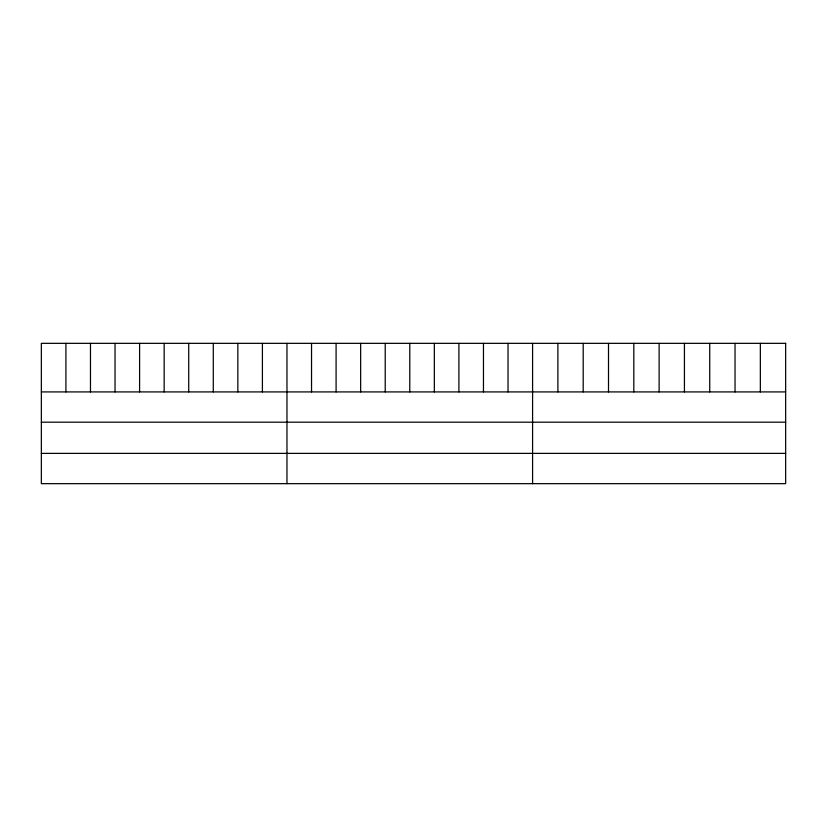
<?xml version="1.0" encoding="UTF-8"?>
<svg xmlns="http://www.w3.org/2000/svg" width="827" height="827" viewBox="0 0 827 827"><rect width="100%" height="100%" fill="white"/><g stroke="black" fill="none" stroke-linecap="round" stroke-linejoin="round"><path stroke-width="1.24" d="M41.35 391.915L785.65 391.915M41.35 422.194L785.65 422.194M41.35 453.382L785.65 453.382M760.344 343.339L760.344 391.915M735.038 343.339L735.038 391.915M709.731 343.339L709.731 391.915M684.425 343.339L684.425 391.915M659.119 343.339L659.119 391.915M633.813 343.339L633.813 391.915M608.507 343.339L608.507 391.915M583.2 343.339L583.2 391.915M557.894 343.339L557.894 391.915M532.588 343.339L532.588 483.661M508.026 343.339L508.026 391.915M483.464 343.339L483.464 391.915M458.902 343.339L458.902 391.915M434.34 343.339L434.34 391.915M409.778 343.339L409.778 391.915M385.217 343.339L385.217 391.915M360.655 343.339L360.655 391.915M336.093 343.339L336.093 391.915M311.531 343.339L311.531 391.915M286.969 343.339L286.969 483.661M262.407 343.339L262.407 391.915M237.845 343.339L237.845 391.915M213.283 343.339L213.283 391.915M188.721 343.339L188.721 391.915M164.16 343.339L164.16 391.915M139.598 343.339L139.598 391.915M115.036 343.339L115.036 391.915M90.474 343.339L90.474 391.915M65.912 343.339L65.912 391.915M785.65 343.339L41.35 343.339L41.35 483.661L785.65 483.661L785.65 343.339"/></g></svg>
